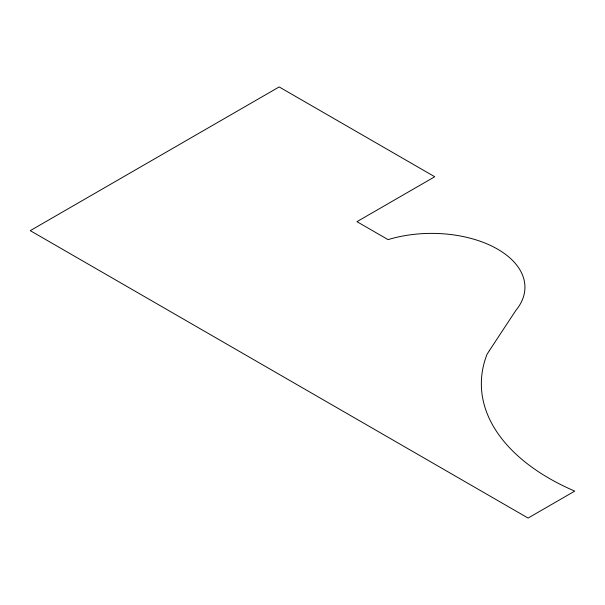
<?xml version="1.0" encoding="UTF-8"?>
<svg xmlns="http://www.w3.org/2000/svg" width="605" height="605" viewBox="0 0 605 605"><rect width="100%" height="100%" fill="white"/><g stroke="black" fill="none" stroke-linecap="round" stroke-linejoin="round"><path stroke-width="0.91" d="M489.332 350.681L487.01 354.364A231.738 133.796 0 0 0 574.75 491.116L528.082 518.061L30.25 230.649L279.162 86.938L434.738 176.751L356.95 221.664L388.062 239.625A93.283 53.853 0 0 1 496.206 248.368A93.283 53.853 0 0 1 515.876 310.388L489.332 350.681"/></g></svg>
